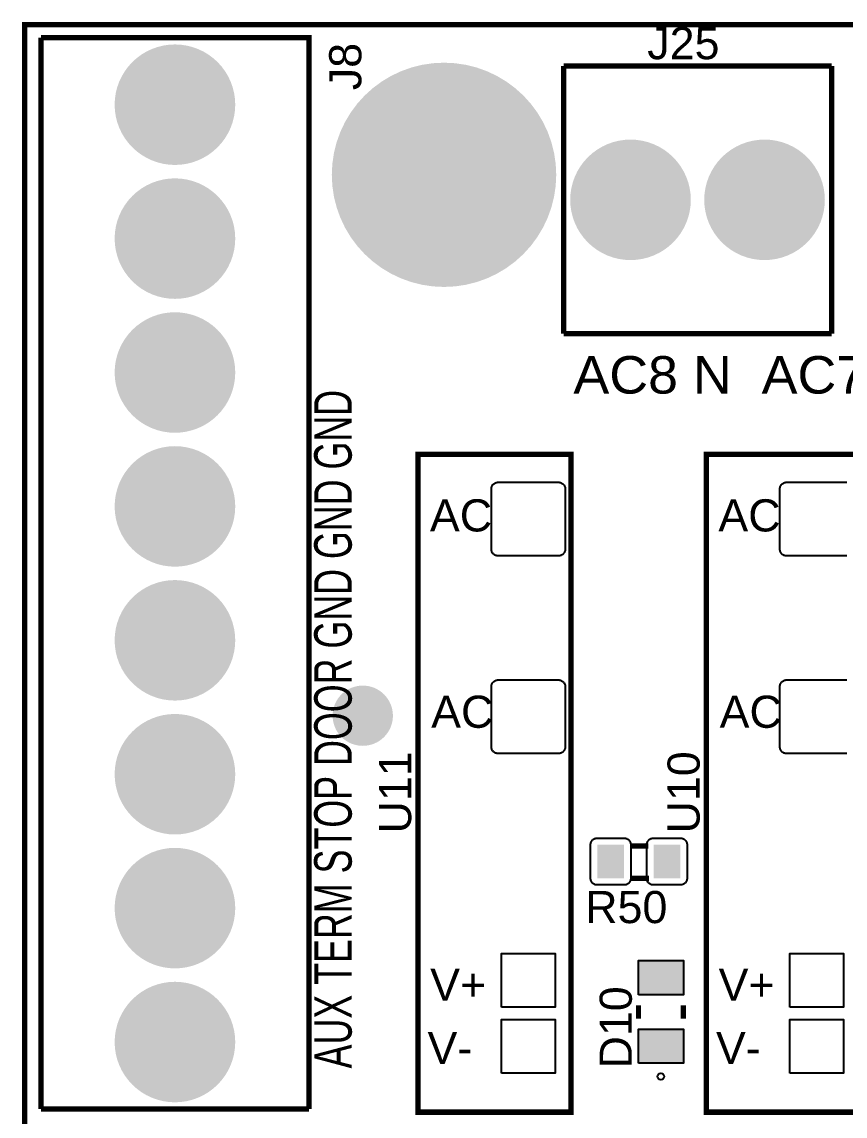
# Model space of a CAD drawing. Header units: inches. Extents: x -2.29 to 2.29, y -2.44 to 2.44.
# Drawn here: x -2.291 to -1.063, y 0.811 to 2.445 of the extents above; entities that cross this region are included whole.
import ezdxf

# ---------------------------------------------------------------- set-up
doc = ezdxf.new("R2010")
doc.units = ezdxf.units.IN
doc.layers.get('0').update_dxf_attribs({"linetype": 'CONTINUOUS'})

# ---------------------------------------------------------------- blocks, each defined once
blk = doc.blocks.new('RPAD')
blk.add_trace([(-0.5, -0.5), (-0.5, 0.5), (0.5, -0.5), (0.5, 0.5)])
blk = doc.blocks.new('EPAD')
at = {"const_width": 0.5}
blk.add_lwpolyline([(-0.25, 0, 1), (0.25, 0, 1)], format="xyb", close=True, dxfattribs=at)

msp = doc.modelspace()

# ---------------------------------------------------------------- linework, layer by layer
for points, const_width in [([(-2.287402, -2.440945), (2.287402, -2.440945), (2.287402, 2.440945), (-2.287402, 2.440945), (-2.287402, -2.440945)], 0.008), ([(-2.287402, -2.440945), (2.287402, -2.440945), (2.287402, 2.440945), (-2.287402, 2.440945), (-2.287402, -2.440945)], 0.008), ([(-2.287402, -2.440945), (2.287402, -2.440945), (2.287402, 2.440945), (-2.287402, 2.440945), (-2.287402, -2.440945)], 0.008), ([(-2.262992, 2.42126), (-1.862992, 2.42126), (-1.862992, 0.82126)], 0.008), ([(-2.262992, 0.82126), (-2.262992, 2.42126)], 0.008), ([(-2.262992, 2.42126), (-1.862992, 2.42126), (-1.862992, 0.82126)], 0.008), ([(-2.262992, 0.82126), (-2.262992, 2.42126)], 0.008), ([(-2.262992, 2.42126), (-1.862992, 2.42126), (-1.862992, 0.82126)], 0.008), ([(-2.262992, 0.82126), (-2.262992, 2.42126)], 0.008), ([(-1.483083, 2.379173), (-1.483083, 1.979173)], 0.008), ([(-1.483083, 2.379173), (-1.083083, 2.379173)], 0.008), ([(-1.483083, 2.379173), (-1.483083, 1.979173)], 0.008), ([(-1.483083, 2.379173), (-1.083083, 2.379173)], 0.008), ([(-1.483083, 2.379173), (-1.483083, 1.979173)], 0.008), ([(-1.483083, 2.379173), (-1.083083, 2.379173)], 0.008), ([(-1.083083, 2.379173), (-1.083083, 1.979173)], 0.008), ([(-1.083083, 2.379173), (-1.083083, 1.979173)], 0.008), ([(-1.083083, 2.379173), (-1.083083, 1.979173)], 0.008), ([(-1.483083, 1.979173), (-1.083083, 1.979173)], 0.008), ([(-1.483083, 1.979173), (-1.083083, 1.979173)], 0.008), ([(-1.483083, 1.979173), (-1.083083, 1.979173)], 0.008), ([(-1.700406, 0.816547), (-1.472059, 0.816547), (-1.472059, 1.799114), (-1.700406, 1.799114), (-1.700406, 0.816547)], 0.008), ([(-1.700406, 0.816547), (-1.472059, 0.816547), (-1.472059, 1.799114), (-1.700406, 1.799114), (-1.700406, 0.816547)], 0.008), ([(-1.700406, 0.816547), (-1.472059, 0.816547), (-1.472059, 1.799114), (-1.700406, 1.799114), (-1.700406, 0.816547)], 0.008), ([(-1.269906, 0.816547), (-1.041559, 0.816547), (-1.041559, 1.799114), (-1.269906, 1.799114), (-1.269906, 0.816547)], 0.008), ([(-1.269906, 0.816547), (-1.041559, 0.816547), (-1.041559, 1.799114), (-1.269906, 1.799114), (-1.269906, 0.816547)], 0.008), ([(-1.269906, 0.816547), (-1.041559, 0.816547), (-1.041559, 1.799114), (-1.269906, 1.799114), (-1.269906, 0.816547)], 0.008), ([(-1.383732, 1.213874), (-1.356732, 1.213874)], 0.008), ([(-1.383732, 1.213874), (-1.356732, 1.213874)], 0.008), ([(-1.383732, 1.213874), (-1.356732, 1.213874)], 0.008), ([(-1.383732, 1.165874), (-1.355732, 1.165874)], 0.008), ([(-1.383732, 1.165874), (-1.355732, 1.165874)], 0.008), ([(-1.383732, 1.165874), (-1.355732, 1.165874)], 0.008), ([(-1.371197, 0.956339), (-1.371197, 0.976024)], 0.007874), ([(-1.371197, 0.956339), (-1.371197, 0.976024)], 0.007874), ([(-1.371197, 0.956339), (-1.371197, 0.976024)], 0.007874), ([(-1.304268, 0.956339), (-1.304268, 0.976024)], 0.007874), ([(-1.304268, 0.956339), (-1.304268, 0.976024)], 0.007874), ([(-1.304268, 0.956339), (-1.304268, 0.976024)], 0.007874), ([(-2.262992, 0.82126), (-1.862992, 0.82126)], 0.008), ([(-2.262992, 0.82126), (-1.862992, 0.82126)], 0.008), ([(-2.262992, 0.82126), (-1.862992, 0.82126)], 0.008)]:
    msp.add_lwpolyline(points, dxfattribs=dict(const_width=const_width))
for points in [[(-1.590665, 1.657374), (-1.590665, 1.747374), (-1.590615, 1.748413), (-1.590467, 1.749419), (-1.590224, 1.750385), (-1.589894, 1.751309), (-1.589479, 1.752186), (-1.588984, 1.75301), (-1.588415, 1.753778), (-1.587775, 1.754483), (-1.587069, 1.755124), (-1.586301, 1.755693), (-1.585477, 1.756187), (-1.584601, 1.756602), (-1.583677, 1.756933), (-1.58271, 1.757175), (-1.581705, 1.757324), (-1.580665, 1.757374), (-1.490665, 1.757374), (-1.489626, 1.757324), (-1.488621, 1.757175), (-1.487654, 1.756933), (-1.48673, 1.756602), (-1.485854, 1.756187), (-1.48503, 1.755693), (-1.484262, 1.755124), (-1.483556, 1.754483), (-1.482916, 1.753778), (-1.482346, 1.75301), (-1.481852, 1.752186), (-1.481437, 1.751309), (-1.481106, 1.750385), (-1.480864, 1.749419), (-1.480716, 1.748413), (-1.480665, 1.747374), (-1.480665, 1.657374), (-1.480716, 1.656335), (-1.480864, 1.65533), (-1.481106, 1.654363), (-1.481437, 1.653439), (-1.481852, 1.652562), (-1.482346, 1.651738), (-1.482916, 1.65097), (-1.483556, 1.650265), (-1.484262, 1.649624), (-1.48503, 1.649055), (-1.485854, 1.648561), (-1.48673, 1.648146), (-1.487654, 1.647815), (-1.488621, 1.647573), (-1.489626, 1.647424), (-1.490665, 1.647374), (-1.580665, 1.647374), (-1.581705, 1.647424), (-1.58271, 1.647573), (-1.583677, 1.647815), (-1.584601, 1.648146), (-1.585477, 1.648561), (-1.586301, 1.649055), (-1.587069, 1.649624), (-1.587775, 1.650265), (-1.588415, 1.65097), (-1.588984, 1.651738), (-1.589479, 1.652562), (-1.589894, 1.653439), (-1.590224, 1.654363), (-1.590467, 1.65533), (-1.590615, 1.656335), (-1.590665, 1.657374)], [(-1.590665, 1.362098), (-1.590665, 1.452098), (-1.590615, 1.453138), (-1.590467, 1.454143), (-1.590224, 1.45511), (-1.589894, 1.456034), (-1.589479, 1.45691), (-1.588984, 1.457734), (-1.588415, 1.458502), (-1.587775, 1.459208), (-1.587069, 1.459848), (-1.586301, 1.460417), (-1.585477, 1.460912), (-1.584601, 1.461327), (-1.583677, 1.461657), (-1.58271, 1.4619), (-1.581705, 1.462048), (-1.580665, 1.462098), (-1.490665, 1.462098), (-1.489626, 1.462048), (-1.488621, 1.4619), (-1.487654, 1.461657), (-1.48673, 1.461327), (-1.485854, 1.460912), (-1.48503, 1.460417), (-1.484262, 1.459848), (-1.483556, 1.459208), (-1.482916, 1.458502), (-1.482346, 1.457734), (-1.481852, 1.45691), (-1.481437, 1.456034), (-1.481106, 1.45511), (-1.480864, 1.454143), (-1.480716, 1.453138), (-1.480665, 1.452098), (-1.480665, 1.362098), (-1.480716, 1.361059), (-1.480864, 1.360054), (-1.481106, 1.359087), (-1.481437, 1.358163), (-1.481852, 1.357287), (-1.482346, 1.356463), (-1.482916, 1.355695), (-1.483556, 1.354989), (-1.484262, 1.354349), (-1.48503, 1.35378), (-1.485854, 1.353285), (-1.48673, 1.35287), (-1.487654, 1.352539), (-1.488621, 1.352297), (-1.489626, 1.352149), (-1.490665, 1.352098), (-1.580665, 1.352098), (-1.581705, 1.352149), (-1.58271, 1.352297), (-1.583677, 1.352539), (-1.584601, 1.35287), (-1.585477, 1.353285), (-1.586301, 1.35378), (-1.587069, 1.354349), (-1.587775, 1.354989), (-1.588415, 1.355695), (-1.588984, 1.356463), (-1.589479, 1.357287), (-1.589894, 1.358163), (-1.590224, 1.359087), (-1.590467, 1.360054), (-1.590615, 1.361059), (-1.590665, 1.362098)], [(-1.432732, 1.225874), (-1.392732, 1.225874), (-1.391693, 1.225824), (-1.390688, 1.225675), (-1.389721, 1.225433), (-1.388797, 1.225102), (-1.38792, 1.224688), (-1.387096, 1.224193), (-1.386329, 1.223624), (-1.385623, 1.222983), (-1.384983, 1.222277), (-1.384413, 1.22151), (-1.383919, 1.220686), (-1.383504, 1.219809), (-1.383173, 1.218885), (-1.382931, 1.217919), (-1.382783, 1.216913), (-1.382732, 1.215874), (-1.382732, 1.165874), (-1.382783, 1.164835), (-1.382931, 1.16383), (-1.383173, 1.162863), (-1.383504, 1.161939), (-1.383919, 1.161062), (-1.384413, 1.160238), (-1.384983, 1.159471), (-1.385623, 1.158765), (-1.386329, 1.158124), (-1.387096, 1.157555), (-1.38792, 1.15706), (-1.388797, 1.156646), (-1.389721, 1.156315), (-1.390688, 1.156073), (-1.391693, 1.155924), (-1.392732, 1.155874), (-1.432732, 1.155874), (-1.433772, 1.155924), (-1.434777, 1.156073), (-1.435744, 1.156315), (-1.436668, 1.156646), (-1.437544, 1.15706), (-1.438368, 1.157555), (-1.439136, 1.158124), (-1.439842, 1.158765), (-1.440482, 1.159471), (-1.441051, 1.160238), (-1.441546, 1.161062), (-1.441961, 1.161939), (-1.442291, 1.162863), (-1.442533, 1.16383), (-1.442682, 1.164835), (-1.442732, 1.165874), (-1.442732, 1.215874), (-1.442682, 1.216913), (-1.442533, 1.217919), (-1.442291, 1.218885), (-1.441961, 1.219809), (-1.441546, 1.220686), (-1.441051, 1.22151), (-1.440482, 1.222277), (-1.439842, 1.222983), (-1.439136, 1.223624), (-1.438368, 1.224193), (-1.437544, 1.224688), (-1.436668, 1.225102), (-1.435744, 1.225433), (-1.434777, 1.225675), (-1.433772, 1.225824), (-1.432732, 1.225874)], [(-1.348732, 1.225874), (-1.308732, 1.225874), (-1.307693, 1.225824), (-1.306688, 1.225675), (-1.305721, 1.225433), (-1.304797, 1.225102), (-1.30392, 1.224688), (-1.303096, 1.224193), (-1.302329, 1.223624), (-1.301623, 1.222983), (-1.300983, 1.222277), (-1.300413, 1.22151), (-1.299919, 1.220686), (-1.299504, 1.219809), (-1.299173, 1.218885), (-1.298931, 1.217919), (-1.298783, 1.216913), (-1.298732, 1.215874), (-1.298732, 1.165874), (-1.298783, 1.164835), (-1.298931, 1.16383), (-1.299173, 1.162863), (-1.299504, 1.161939), (-1.299919, 1.161062), (-1.300413, 1.160238), (-1.300983, 1.159471), (-1.301623, 1.158765), (-1.302329, 1.158124), (-1.303096, 1.157555), (-1.30392, 1.15706), (-1.304797, 1.156646), (-1.305721, 1.156315), (-1.306688, 1.156073), (-1.307693, 1.155924), (-1.308732, 1.155874), (-1.348732, 1.155874), (-1.349772, 1.155924), (-1.350777, 1.156073), (-1.351744, 1.156315), (-1.352668, 1.156646), (-1.353544, 1.15706), (-1.354368, 1.157555), (-1.355136, 1.158124), (-1.355842, 1.158765), (-1.356482, 1.159471), (-1.357051, 1.160238), (-1.357546, 1.161062), (-1.357961, 1.161939), (-1.358291, 1.162863), (-1.358533, 1.16383), (-1.358682, 1.164835), (-1.358732, 1.165874), (-1.358732, 1.215874), (-1.358682, 1.216913), (-1.358533, 1.217919), (-1.358291, 1.218885), (-1.357961, 1.219809), (-1.357546, 1.220686), (-1.357051, 1.22151), (-1.356482, 1.222277), (-1.355842, 1.222983), (-1.355136, 1.223624), (-1.354368, 1.224193), (-1.353544, 1.224688), (-1.352668, 1.225102), (-1.351744, 1.225433), (-1.350777, 1.225675), (-1.349772, 1.225824), (-1.348732, 1.225874)], [(-1.575665, 0.973398), (-1.575665, 1.053398), (-1.495665, 1.053398), (-1.495665, 0.973398), (-1.575665, 0.973398)], [(-1.145165, 0.973398), (-1.145165, 1.053398), (-1.065165, 1.053398), (-1.065165, 0.973398), (-1.145165, 0.973398)], [(-1.371232, 0.991862), (-1.371232, 1.042862), (-1.304232, 1.042862), (-1.304232, 0.991862), (-1.371232, 0.991862)], [(-1.575665, 0.874972), (-1.575665, 0.954972), (-1.495665, 0.954972), (-1.495665, 0.874972), (-1.575665, 0.874972)], [(-1.145165, 0.874972), (-1.145165, 0.954972), (-1.065165, 0.954972), (-1.065165, 0.874972), (-1.145165, 0.874972)], [(-1.371232, 0.8895), (-1.371232, 0.9405), (-1.304232, 0.9405), (-1.304232, 0.8895), (-1.371232, 0.8895)]]:
    msp.add_lwpolyline(points, close=True)
for points in [[(-1.060165, 1.647374), (-1.150165, 1.647374), (-1.151205, 1.647424), (-1.15221, 1.647573), (-1.153177, 1.647815), (-1.154101, 1.648146), (-1.154977, 1.648561), (-1.155801, 1.649055), (-1.156569, 1.649624), (-1.157275, 1.650265), (-1.157915, 1.65097), (-1.158484, 1.651738), (-1.158979, 1.652562), (-1.159394, 1.653439), (-1.159724, 1.654363), (-1.159967, 1.65533), (-1.160115, 1.656335), (-1.160165, 1.657374), (-1.160165, 1.657374), (-1.160165, 1.747374), (-1.160115, 1.748413), (-1.159967, 1.749419), (-1.159724, 1.750385), (-1.159394, 1.751309), (-1.158979, 1.752186), (-1.158484, 1.75301), (-1.157915, 1.753778), (-1.157275, 1.754483), (-1.156569, 1.755124), (-1.155801, 1.755693), (-1.154977, 1.756187), (-1.154101, 1.756602), (-1.153177, 1.756933), (-1.15221, 1.757175), (-1.151205, 1.757324), (-1.150165, 1.757374), (-1.060165, 1.757374)], [(-1.060165, 1.352098), (-1.150165, 1.352098), (-1.151205, 1.352149), (-1.15221, 1.352297), (-1.153177, 1.352539), (-1.154101, 1.35287), (-1.154977, 1.353285), (-1.155801, 1.35378), (-1.156569, 1.354349), (-1.157275, 1.354989), (-1.157915, 1.355695), (-1.158484, 1.356463), (-1.158979, 1.357287), (-1.159394, 1.358163), (-1.159724, 1.359087), (-1.159967, 1.360054), (-1.160115, 1.361059), (-1.160165, 1.362098), (-1.160165, 1.362098), (-1.160165, 1.452098), (-1.160115, 1.453138), (-1.159967, 1.454143), (-1.159724, 1.45511), (-1.159394, 1.456034), (-1.158979, 1.45691), (-1.158484, 1.457734), (-1.157915, 1.458502), (-1.157275, 1.459208), (-1.156569, 1.459848), (-1.155801, 1.460417), (-1.154977, 1.460912), (-1.154101, 1.461327), (-1.153177, 1.461657), (-1.15221, 1.4619), (-1.151205, 1.462048), (-1.150165, 1.462098), (-1.060165, 1.462098)]]:
    msp.add_lwpolyline(points)
msp.add_circle((-1.337732, 0.869724), 0.004921)
msp.add_circle((-1.337732, 0.869724), 0.004921)
msp.add_circle((-1.337732, 0.869724), 0.004921)

# ---------------------------------------------------------------- block references
for name, p, xscale, yscale in [('EPAD', (-2.062992, 2.32126), 0.18, 0.18), ('EPAD', (-1.661417, 2.216535), 0.334961, 0.334961), ('EPAD', (-1.383083, 2.179173), 0.18, 0.18), ('EPAD', (-1.183083, 2.179173), 0.18, 0.18), ('EPAD', (-2.062992, 2.12126), 0.18, 0.18), ('EPAD', (-2.062992, 1.92126), 0.18, 0.18), ('EPAD', (-2.062992, 1.72126), 0.18, 0.18), ('EPAD', (-2.062992, 1.52126), 0.18, 0.18), ('EPAD', (-1.782683, 1.408665), 0.09, 0.09), ('EPAD', (-2.062992, 1.32126), 0.18, 0.18), ('EPAD', (-2.062992, 1.12126), 0.18, 0.18), ('RPAD', (-1.412732, 1.190874), 0.04, 0.05), ('RPAD', (-1.328732, 1.190874), 0.04, 0.05), ('EPAD', (-2.062992, 0.92126), 0.18, 0.18)]:
    msp.add_blockref(name, p, dxfattribs=dict(xscale=xscale, yscale=yscale))
at = {"xscale": 0.051, "yscale": 0.067, "rotation": 90}
for p in [(-1.337732, 1.017362), (-1.337732, 0.915)]:
    msp.add_blockref('RPAD', p, dxfattribs=at)

# ---------------------------------------------------------------- texts
for s, height, width, p in [('J25', 0.048, 1.041667, (-1.358083, 2.389173)), ('J25', 0.048, 1.041667, (-1.358083, 2.389173)), ('J25', 0.048, 1.041667, (-1.358083, 2.389173)), ('AC8 N  AC7 N  AC6 N  AC5 N  AC4 N  AC3 N  AC2 N  AC1 N', 0.056, 1.071429, (-1.468331, 1.889756)), ('AC8 N  AC7 N  AC6 N  AC5 N  AC4 N  AC3 N  AC2 N  AC1 N', 0.056, 1.071429, (-1.468331, 1.889756)), ('AC8 N  AC7 N  AC6 N  AC5 N  AC4 N  AC3 N  AC2 N  AC1 N', 0.056, 1.071429, (-1.468331, 1.889756)), ('AC', 0.048, 1.041667, (-1.682516, 1.683878)), ('AC', 0.048, 1.041667, (-1.682516, 1.683878)), ('AC', 0.048, 1.041667, (-1.682516, 1.683878)), ('AC', 0.048, 1.041667, (-1.252016, 1.683878)), ('AC', 0.048, 1.041667, (-1.252016, 1.683878)), ('AC', 0.048, 1.041667, (-1.252016, 1.683878)), ('AC', 0.048, 1.041667, (-1.680642, 1.390602)), ('AC', 0.048, 1.041667, (-1.680642, 1.390602)), ('AC', 0.048, 1.041667, (-1.680642, 1.390602)), ('AC', 0.048, 1.041667, (-1.250142, 1.390602)), ('AC', 0.048, 1.041667, (-1.250142, 1.390602)), ('AC', 0.048, 1.041667, (-1.250142, 1.390602)), ('R50', 0.048, 1.041667, (-1.450732, 1.098874)), ('R50', 0.048, 1.041667, (-1.450732, 1.098874)), ('R50', 0.048, 1.041667, (-1.450732, 1.098874)), ('V+', 0.048, 1.041667, (-1.682138, 0.982902)), ('V+', 0.048, 1.041667, (-1.682138, 0.982902)), ('V+', 0.048, 1.041667, (-1.682138, 0.982902)), ('V+', 0.048, 1.041667, (-1.251638, 0.982902)), ('V+', 0.048, 1.041667, (-1.251638, 0.982902)), ('V+', 0.048, 1.041667, (-1.251638, 0.982902)), ('V-', 0.048, 1.041667, (-1.686075, 0.888413)), ('V-', 0.048, 1.041667, (-1.686075, 0.888413)), ('V-', 0.048, 1.041667, (-1.686075, 0.888413)), ('V-', 0.048, 1.041667, (-1.255575, 0.888413)), ('V-', 0.048, 1.041667, (-1.255575, 0.888413)), ('V-', 0.048, 1.041667, (-1.255575, 0.888413))]:
    msp.add_text(s, height=height, dxfattribs=dict(width=width)).set_placement(p)
for s, height, width, p in [('J8', 0.048, 1.041667, (-1.784803, 2.342913)), ('J8', 0.048, 1.041667, (-1.784803, 2.342913)), ('J8', 0.048, 1.041667, (-1.784803, 2.342913)), ('AUX TERM STOP DOOR GND GND GND', 0.056, 0.714286, (-1.799205, 0.88189)), ('AUX TERM STOP DOOR GND GND GND', 0.056, 0.714286, (-1.799205, 0.88189)), ('AUX TERM STOP DOOR GND GND GND', 0.056, 0.714286, (-1.799205, 0.88189)), ('U11', 0.048, 1.041667, (-1.710406, 1.232831)), ('U11', 0.048, 1.041667, (-1.710406, 1.232831)), ('U11', 0.048, 1.041667, (-1.710406, 1.232831)), ('U10', 0.048, 1.041667, (-1.279906, 1.232831)), ('U10', 0.048, 1.041667, (-1.279906, 1.232831)), ('U10', 0.048, 1.041667, (-1.279906, 1.232831)), ('D10', 0.048, 1.041667, (-1.381134, 0.881831)), ('D10', 0.048, 1.041667, (-1.381134, 0.881831)), ('D10', 0.048, 1.041667, (-1.381134, 0.881831))]:
    msp.add_text(s, height=height, rotation=90, dxfattribs=dict(width=width)).set_placement(p)

doc.saveas('drawing.dxf')
